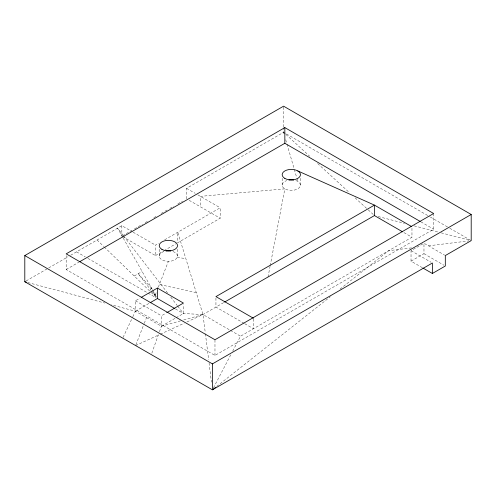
<?xml version="1.0" encoding="UTF-8"?>
<svg xmlns="http://www.w3.org/2000/svg" width="496" height="496" viewBox="0 0 496 496"><rect width="100%" height="100%" fill="white"/><g stroke="black" fill="none" stroke-linecap="round" stroke-linejoin="round"><path stroke-width="0.37" stroke-dasharray="2.48 1.86" d="M433.64 213.509L433.64 229.195L214.973 355.44L66.173 269.533L66.173 254.591M132.823 316.746L135.433 311.228L135.433 300.768L140.095 298.071M159.241 256.085L159.241 248.614M159.458 331.731L161.423 326.232L161.423 315.772L166.086 313.081M177.537 256.085L177.537 248.614M176.086 317.762L183.415 313.534L183.421 304.569M214.973 355.44L214.973 339.754M282.162 185.12L282.162 177.649M284.01 133.802L283.582 132.314L283.582 127.701M283.582 126.933L283.582 106.169M300.458 185.12L300.458 177.649M422.369 267.704L411.029 261.15L411.035 250.691L423.975 243.226L444.67 255.18M411.029 261.15L423.968 253.692L423.975 243.226M154.25 292.894L154.039 294.165L155.874 295.777L154.882 295.256M268.032 276.997L270.06 266.364M270.208 265.602L284.84 188.858L200.415 196.354L200.415 206.813M151.832 353.183L158.236 335.172L159.631 334.527M156.166 292.783L155.36 294.86L156.395 296.695L151.416 290.786M158.317 287.246L168.386 261.367M135.885 344.85L143.995 324.043M144.274 323.324L146.512 317.583L135.433 311.228L111.507 304.848M123.058 337.46L132.5 317.44M213.485 387.798L230.919 354.535M232.698 351.143L240.523 336.207L411.965 237.231L411.965 227.515M216.671 386.471L330.33 296.738M340.051 289.063L388.678 250.672L411.723 247.857M150.102 289.094L151.602 288.219L152.142 289.54M26.127 280.953L48.025 268.311M48.689 267.927L67.933 256.816M70.587 255.285L121.842 225.692L132.395 231.787M186.539 198.803L186.539 188.344L283.582 132.314L429.654 216.653M122.512 235.767L131.849 230.38M134.515 228.836L142.519 224.217M145.185 222.673L147.858 221.135M153.859 217.67L157.195 215.741M161.194 213.435L167.195 209.969M169.868 208.425L173.867 206.119M177.866 203.806L182.534 201.109M66.173 269.533L78.914 262.173M122.506 236.536L155.484 255.576L155.484 245.117L158.757 243.226M164.653 239.822L220.181 207.768L220.181 218.221L177.748 242.724L177.748 232.264L203 314.545L205.307 332.983M155.484 255.576L163.345 251.038M163.996 250.66L175.782 243.858M134.224 276.018L142.11 271.461M135.433 311.228L149.426 303.143M146.512 317.583L161.423 326.232L175.417 318.147M186.911 321.96L203 314.545L223.956 302.448M160.332 334.205L184.115 323.249M135.6 345.569L158.236 335.172M161.423 326.232L180.724 320.807M183.694 319.97L203 314.545L229.803 330.02M428.451 245.824L468.912 240.913M175.423 308.915L183.415 313.534L203 314.545M177.227 257.449L185.82 258.571M196.273 292.634L159.39 284.481M378.194 216.535L404.445 223.336M414.197 225.866L438.197 232.085M441.198 232.86L469.7 240.244M27.788 282.522L104.78 303.05M430.323 217.037L449.085 227.869M449.76 228.253L471.2 240.634M420.906 221.842L433.64 229.195M403.93 232.587L411.965 237.231M423.968 253.692L443.982 265.248M411.035 250.691L431.049 262.241M186.539 188.344L195.126 193.304M197.774 194.829L220.181 207.768M189.181 200.328L220.181 218.221M133.058 232.171L155.484 245.117M244.082 323.324L215.94 307.074L215.94 298.108M244.751 323.708L253.462 328.743L253.462 319.021M230.473 330.404L240.523 336.207M76.558 251.838L85.244 256.854M87.916 258.397L147.399 292.739M148.068 293.124L156.091 297.755M135.433 300.768L161.423 315.772M283.582 132.314L285.287 133.877M285.851 134.397L309.702 156.252M317.657 163.531L349.457 192.671M355.136 197.873L367.629 209.318M368.199 209.839L374.443 215.562M97.073 239.996L103.726 246.444M104.284 246.983L156.321 297.451M151.602 288.219L138.167 273.736L150.976 290.222M123.237 235.47L117.589 228.148L122.872 237.479M123.709 236.084L167.481 292.845M170.76 297.104L177.326 305.623M177.791 306.23L183.415 313.534M123.25 238.142L152.359 289.559M152.737 290.222L155.36 294.86L154.039 294.165L153.227 292.181M285.733 139.748L286.812 143.468M287.023 144.212L294.122 168.745M294.339 169.489L296.707 177.667M296.918 178.411L297.78 181.387M205.406 333.752L208.667 359.873M209.052 362.942L211.457 382.149M121.842 225.692L121.842 236.152M295.883 180.55A9.151 5.282 0 0 1 298.319 188.517A9.151 5.282 0 0 1 284.301 188.517A9.151 5.282 0 0 1 286.738 180.55M172.961 251.509A9.151 5.282 0 0 1 175.398 259.476A9.151 5.282 0 0 1 161.38 259.476A9.151 5.282 0 0 1 163.816 251.509"/><path stroke-width="0.74" d="M432.376 273.476L432.382 263.016L212.418 389.831L24.8 281.722L24.8 255.57L283.582 106.169L471.2 214.489L471.2 240.634L445.321 255.558L445.315 266.017L432.376 273.476L423.038 268.088M150.096 302.758L157.424 298.524L157.424 288.064L183.421 303.075L166.755 312.691M471.2 214.489L212.418 363.89L212.418 389.831L215.456 387.432M79.583 261.789L284.84 143.288L284.84 127.602L433.64 213.509L214.973 339.754L66.173 253.847L284.84 127.602M141.428 297.302L157.424 288.064M224.62 302.064L374.443 215.562L402.585 231.812M24.8 281.722L26.294 282.119M297.78 170.928L374.443 205.108L411.296 226.381M284.84 143.288L420.236 221.458M253.462 318.277L215.94 296.614L374.443 205.108L374.443 215.562M157.424 298.524L174.753 308.531M24.8 255.57L212.418 363.89M166.024 250.982A9.151 5.282 0 0 1 170.754 250.982M288.945 180.017A9.151 5.282 0 0 1 293.682 180.017M284.84 178.399A9.151 5.282 0 0 0 300.148 176.03A9.151 5.282 0 0 0 288.945 169.564A9.151 5.282 0 0 0 284.84 178.399M161.919 249.358A9.151 5.282 0 0 0 177.227 246.989A9.151 5.282 0 0 0 166.024 240.523A9.151 5.282 0 0 0 161.919 249.358"/></g></svg>
